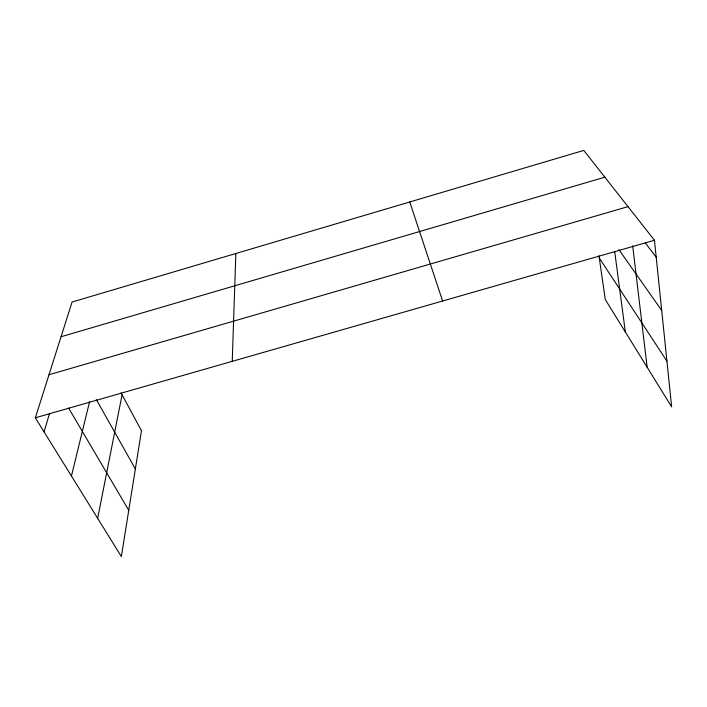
<?xml version="1.0" encoding="UTF-8"?>
<svg xmlns="http://www.w3.org/2000/svg" width="707" height="707" viewBox="0 0 707 707"><rect width="100%" height="100%" fill="white"/><g stroke="black" fill="none" stroke-linecap="round" stroke-linejoin="round"><path stroke-width="1.06" d="M232.241 361.339L235.855 253.504M97.663 518.346L122.072 394.762M71.451 476.041L89.648 401.426M44.064 431.862L49.543 413.507M121.038 392.845L141.471 430.713L121.357 556.586L35.35 417.793L72.061 302.03L583.796 150.414L654.461 240.265L671.65 406.887L605.272 299.521L598.979 255.828M61.049 336.753L604.847 177.183M49.004 374.737L628.019 206.647M35.35 417.793L654.461 240.265M645.226 242.872L656.211 257.242M618.899 249.633L661.699 310.453M599.289 258.002L666.94 361.189M68.588 408.027L128.745 510.33M96.311 399.499L135.355 468.971M409.768 201.972L442.609 301.014M614.692 251.498L625.341 331.99M632.677 245.727L647.144 367.242"/></g></svg>
